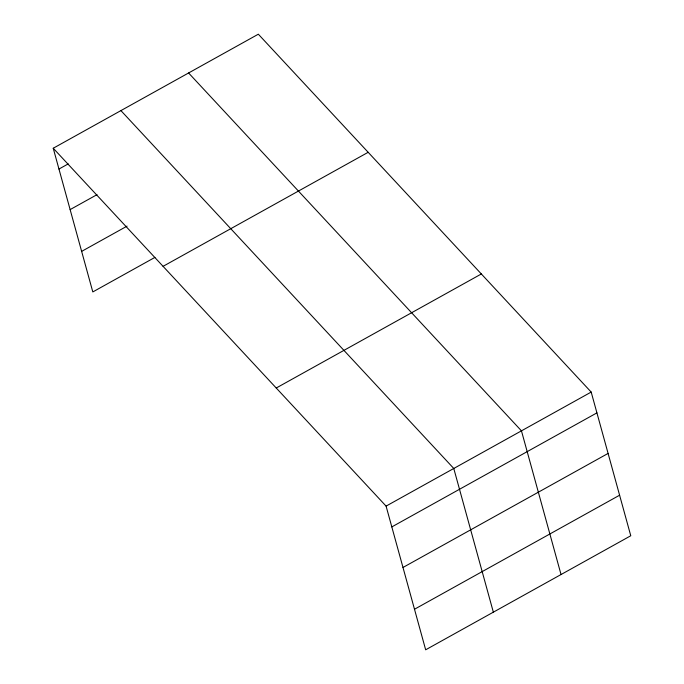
<?xml version="1.0" encoding="UTF-8"?>
<svg xmlns="http://www.w3.org/2000/svg" width="684" height="684" viewBox="0 0 684 684"><rect width="100%" height="100%" fill="white"/><g stroke="black" fill="none" stroke-linecap="round" stroke-linejoin="round"><path stroke-width="1.03" d="M53.232 148.24L258.33 34.2L591.19 392.069L630.768 535.76L425.67 649.8L386.084 506.109L53.232 148.24L92.81 291.931L154.935 257.389M58.961 169.042L68.238 163.886M70.136 209.595L97.025 194.649M81.644 251.379L127.07 226.122M163.074 266.332L368.172 152.293M276.242 388.008L481.348 273.968M386.084 506.109L591.19 392.069M391.821 526.911L596.918 412.871M402.987 567.464L608.085 453.424M414.495 609.247L619.601 495.207M188.596 72.974L521.456 430.843L561.034 574.534M120.914 110.603L453.774 468.472L493.352 612.171"/></g></svg>
